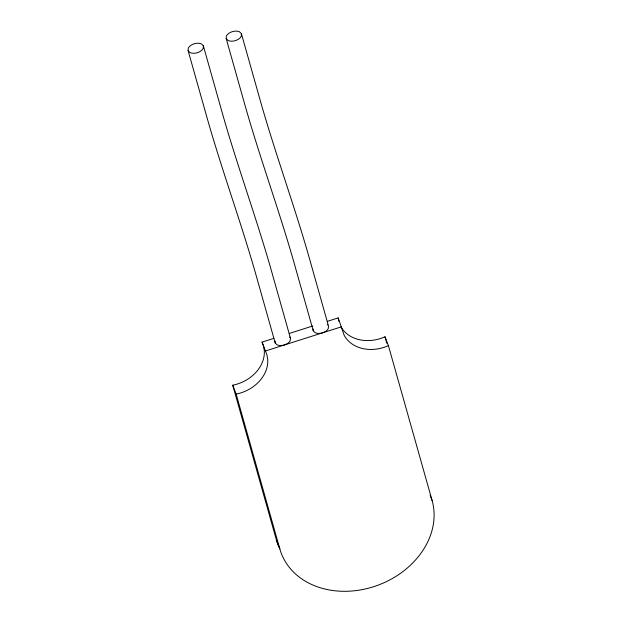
<?xml version="1.0" encoding="UTF-8"?>
<svg xmlns="http://www.w3.org/2000/svg" width="622" height="622" viewBox="0 0 622 622"><rect width="100%" height="100%" fill="white"/><g stroke="black" fill="none" stroke-linecap="round" stroke-linejoin="round"><path stroke-width="0.93" d="M275.157 341.097L275.181 342.924L277.062 344.813A8 4.743 -15.8 0 0 290.249 340.623L290.412 338.08L272.926 276.114C257.166 219.519 236.593 164.402 220.833 107.8L203.355 45.841L201.474 43.944A8 4.743 -15.8 0 0 188.287 48.135L188.124 50.677L205.61 112.644C221.37 169.246 241.942 224.355 257.702 280.957L275.181 342.924M313.224 328.991L313.247 330.818L315.129 332.708A8 4.743 -15.8 0 0 328.315 328.517L328.478 325.975L310.992 264.008C295.232 207.414 274.66 152.297 258.9 95.695L241.422 33.736L239.54 31.839A8 4.743 -15.8 0 0 226.354 36.029L226.19 38.572L243.676 100.539C259.436 157.141 280.009 212.25 295.769 268.852L313.247 330.818M278.975 547.142A79.974 64.284 -21.1 0 1 276.432 540.114L232.721 385.205A35.345 28.41 -21.1 0 0 264.296 350.59L263.58 346.229L262.049 342.116L273.835 338.368M289.238 333.47L312.804 325.975M327.312 321.364L338.189 317.904L344.122 335.165A35.345 28.41 -21.1 0 0 388.416 345.653L432.127 500.57A79.974 64.284 -21.1 0 1 373.48 586.748A79.974 64.284 -21.1 0 1 279.861 548.993L276.432 540.114M262.049 342.116L265.477 350.987L341.61 326.775M327.242 324.528L327.778 324.909M226.19 38.572L228.072 40.469A8 4.743 -15.8 0 0 241.258 36.278L241.422 33.736M188.124 50.677L190.005 52.575A8 4.743 -15.8 0 0 203.192 48.384L203.355 45.841M289.704 337.015L290.412 338.08M341.12 327.063A35.345 28.41 -21.1 0 0 384.995 336.782L388.416 345.653M430.074 495.244L432.127 500.57M232.721 385.205L236.15 394.076L279.861 548.993M265.477 350.987L267.001 355.1L267.724 359.462A35.345 28.41 -21.1 0 1 236.15 394.076M384.995 336.782L386.837 343.313M338.189 317.904L338.866 321.364"/></g></svg>
